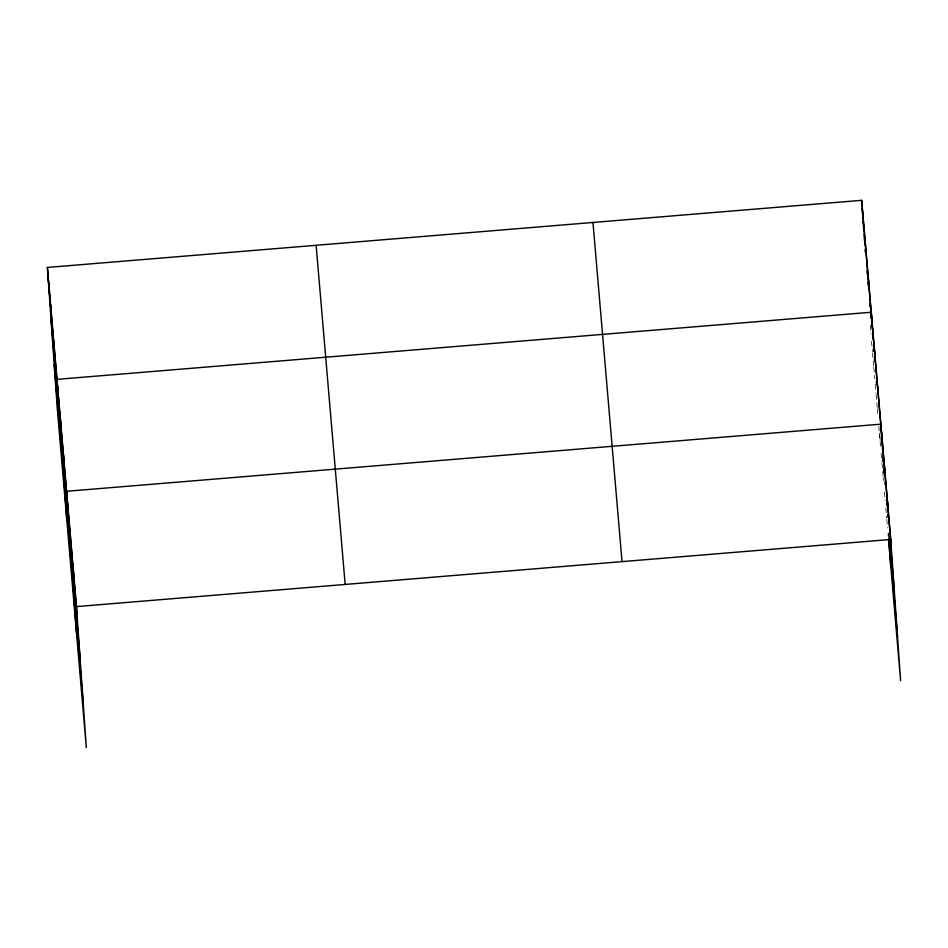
<?xml version="1.0" encoding="UTF-8"?>
<svg xmlns="http://www.w3.org/2000/svg" width="948" height="948" viewBox="0 0 948 948"><rect width="100%" height="100%" fill="white"/><g stroke="black" fill="none" stroke-linecap="round" stroke-linejoin="round"><path stroke-width="0.71" stroke-dasharray="4.74 3.56" d="M871.532 341.399L872.397 351.447M872.515 352.881L873.629 365.798M873.748 367.231L874.731 378.714M875.229 384.45L875.964 393.053M876.082 394.498L877.196 407.403M877.315 408.837L877.931 416.018M878.796 426.055L879.282 431.802M879.4 433.236L880.514 446.153M881.13 453.322L881.865 461.937M881.984 463.371L883.098 476.287M883.216 477.721L883.465 480.589M884.448 492.071L885.183 500.674M885.799 507.855L886.664 517.892M886.783 519.326L887.518 527.941M888.015 533.677L888.264 536.544M888.466 533.049L888.774 537.445M879.898 435.76L880.408 443.083M870.406 325.306L871.022 334.087"/><path stroke-width="1.42" d="M47.4 267.443L76.468 606.601L86.327 747.688L57.271 408.529L47.4 267.443L861.673 200.312L890.729 539.471L900.6 680.557L888.501 539.424M76.468 606.601L890.729 539.471M878.346 396.335L891.298 547.517M866.899 270.915L867.147 273.782M867.882 282.397L868.131 285.265M869.731 303.917L869.98 306.785M870.714 315.4L870.963 318.267M873.546 348.402L873.783 351.27M876.367 381.404L876.616 384.272M883.015 458.891L883.252 461.759M883.998 470.374L884.235 473.242M884.97 481.809L885.219 484.653M886.807 503.163L887.044 506.007M887.778 514.551L888.027 517.395M889.734 537.326L894.367 591.422M889.117 538.428L897.531 636.653M592.962 222.46L622.03 561.619M316.111 245.283L345.167 584.442M47.969 275.489L77.025 614.648M51.038 319.393L80.094 658.552M54.202 364.625L83.258 703.783M887.435 501.03L888.003 509.088M884.14 462.588L884.709 470.646M881.924 439.528L880.858 424.159L66.585 491.289L76.444 632.375M882.126 442.455L882.742 451.236M883.05 455.621L883.465 461.475M883.974 468.798L884.283 473.182M888.88 538.902L890.717 565.245M877.658 386.843L878.215 394.901L862.23 208.359L862.953 218.609M874.459 349.539L875.016 357.586M872.433 329.063L871.259 312.236L56.987 379.366L66.858 520.452M872.646 331.99L873.155 339.313M873.558 345.167L873.973 351.021M874.483 358.332L874.684 361.259M868.06 274.92L868.629 282.978M864.872 237.616L865.429 245.662M861.673 200.312L862.135 207.019M863.154 221.536L863.664 228.847M864.078 234.701L864.481 240.555M865.097 249.336L865.299 252.263M73.174 568.16L73.731 576.206M69.879 529.719L70.436 537.777M63.386 453.974L63.943 462.031M60.186 416.67L60.755 424.716M53.799 342.05L54.356 350.108M50.6 304.746L51.156 312.793"/></g></svg>
